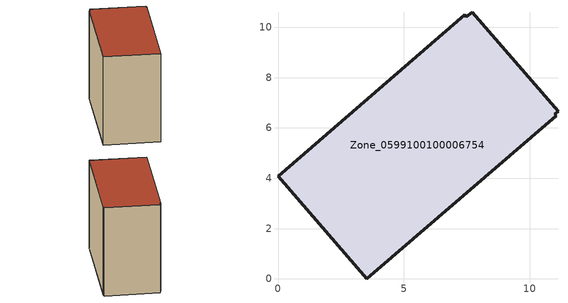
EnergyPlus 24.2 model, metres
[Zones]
Zone_0599100100006754
 floor ground (C_G): 7.49,10.41 7.72,10.6 11.13,6.65 11,6.54 11.05,6.49 3.52,0 0,4.09 7.41,10.49 z2.23
 wall outside (C_F): 7.72,10.6 7.49,10.41 7.41,10.49 0,4.09 3.52,0 11.05,6.49 11,6.54 11.13,6.65 7.72,10.6 z2.23:11.34
 roof outside (C_R): 7.49,10.41 7.41,10.49 0,4.09 3.52,0 11.05,6.49 11,6.54 11.13,6.65 7.72,10.6 z11.34
[BUILDING]
Pand.0599100100006754: North Axis=0; Terrain=City; Loads Convergence Tolerance Value=0.04; Temperature Convergence Tolerance Value=0.4; Solar Distribution=FullExterior; Maximum Number of Warmup Days=25; Minimum Number of Warmup Days=1
[Site:Location]
Rotterdam.The.Hague.AP_ZH_NLD Design_Conditions: Latitude=51.96; Longitude=4.45; Time Zone=1; Elevation=-4.5
[SITE:GROUNDTEMPERATURE:BUILDINGSURFACE]
18, 18, 18, 18, 18, 18, 18, 18, 18, 18, 18, 18
[MATERIAL] Thermal Absorptance=0.9; Solar Absorptance=0.7; Visible Absorptance=0.7
Name | Roughness | Thickness | Conductivity | Density | Specific Heat
G.TI.2015-2018 | MediumSmooth | 0.15 | 0.0428571 | 540 | 1210
F.TI.2015-2018 | Rough | 0.3 | 0.0666667 | 1920 | 840
R.TI.2015-2018 | MediumRough | 0.2 | 0.0333333 | 1500 | 1000
[CONSTRUCTION]
C_G: G.TI.2015-2018
C_F: F.TI.2015-2018
C_R: R.TI.2015-2018
[ZONE]
Zone_0599100100006754: Type=1; Multiplier=1; Ceiling Height=Autocalculate; Volume=Autocalculate; Floor Area=autocalculate; Part of Total Floor Area=Yes
[ZONEINFILTRATION:DESIGNFLOWRATE]
Infil_Zone_0599100100006754: Zone or ZoneList or Space or SpaceList=Zone_0599100100006754; Schedule=AlwaysOn; Design Flow Rate Calculation Method=Flow/Area; Flow Rate per Floor Area=0.0015; Constant Term Coefficient=1; Temperature Term Coefficient=0; Velocity Term Coefficient=0; Velocity Squared Term Coefficient=0
[HVACTEMPLATE:ZONE:IDEALLOADSAIRSYSTEM]
Zone_0599100100006754: Maximum Heating Supply Air Temperature=50; Minimum Cooling Supply Air Temperature=13; Maximum Heating Supply Air Humidity Ratio=0.0156; Minimum Cooling Supply Air Humidity Ratio=0.0077; Heating Limit=NoLimit; Cooling Limit=NoLimit; Dehumidification Control Type=ConstantSensibleHeatRatio; Cooling Sensible Heat Ratio=0.7; Dehumidification Setpoint=60; Humidification Control Type=None; Humidification Setpoint=30; Outdoor Air Method=None; Outdoor Air Flow Rate per Person=0.00944; Outdoor Air Flow Rate per Zone Floor Area=0; Outdoor Air Flow Rate per Zone=0; Demand Controlled Ventilation Type=None; Outdoor Air Economizer Type=NoEconomizer; Heat Recovery Type=None; Sensible Heat Recovery Effectiveness=0.7; Latent Heat Recovery Effectiveness=0.65
[ZONECONTROL:THERMOSTAT]
ThermostatControl_Zone_0599100100006754: Zone or ZoneList=Zone_0599100100006754; Control Type Schedule=DualSetpointControlType; Control 1=Thermostat_Zone_0599100100006754; Temperature Difference Between Cutout And Setpoint=0
[THERMOSTATSETPOINT:DUALSETPOINT]
Thermostat_Zone_0599100100006754: Heating Setpoint Temperature Schedule=HeatingSetpoint_Zone_0599100100006754; Cooling Setpoint Temperature Schedule=CoolingSetpoint_Zone_0599100100006754
[SCHEDULE:COMPACT]
HeatingSetpoint_Zone_0599100100006754: Through: 12/31, For: AllDays, Until: 24:00, 21
CoolingSetpoint_Zone_0599100100006754: Through: 12/31, For: AllDays, Until: 24:00, 24
DualSetpointControlType: Through: 12/31, For: AllDays, Until: 24:00, 4
AlwaysOn: Through: 12/31, For: AllDays, Until: 24:00, 1
